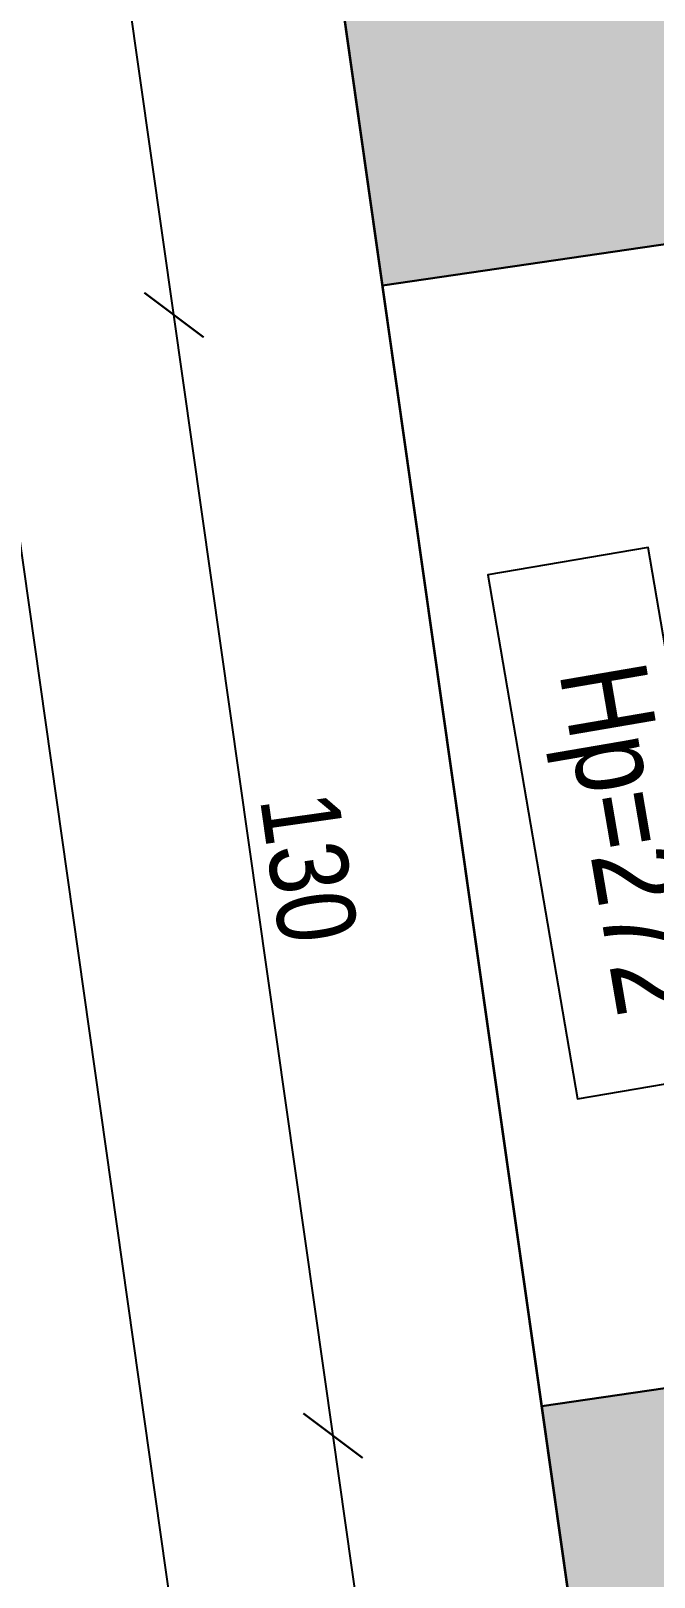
# Model space of a CAD drawing. Header units: metres. Extents: x 493 to 630, y -132 to -15.
# Drawn here: x 504.44 to 505.156, y -85.296 to -83.52 of the extents above; entities that cross this region are included whole.
import ezdxf

# ---------------------------------------------------------------- set-up
doc = ezdxf.new("R2010")
doc.units = ezdxf.units.M
doc.header["$MEASUREMENT"] = 0
doc.header["$PDMODE"] = 3
for name, color, linetype in [('a_caramida', 2, 'Continuous'), ('a_cote_50', 9, 'Continuous'), ('a_pereti_hasuri', 253, 'Continuous'), ('a_text', 7, 'Continuous'), ('a_vederi', 74, 'Continuous')]:
    doc.layers.add(name, color=color, linetype=linetype)
doc.styles.get("Standard").update_dxf_attribs({"font": 'ARIALN.TTF'})
doc.dimstyles.new('50 cote', dxfattribs={"dimtxt": 0.09, "dimasz": 0.06, "dimexe": 0, "dimexo": 0, "dimgap": 0.018, "dimtad": 1, "dimdec": 1, "dimlfac": 100, "dimrnd": 0.5, "dimdsep": 46, "dimtxsty": 'Standard', "dimblk": 'OBLIQUE', "dimcen": 0.00045, "dimclrd": 256, "dimclrt": 4, "dimadec": 1, "dimazin": 0, "dimtfac": 1, "dimtdec": 1, "dimtix": 1, "dimtofl": 0, "dimtmove": 0, "dimatfit": 3, "dimldrblk": 'OBLIQUE', "dimfxl": 0, "dimtolj": 1, "dimtzin": 0, "dimarcsym": 0})

# ---------------------------------------------------------------- blocks, each defined once
blk = doc.blocks.new('_Oblique')
at = {"color": 0, "linetype": 'ByBlock', "lineweight": -2}
blk.add_line((-0.5, -0.5), (0.5, 0.5), dxfattribs=at)
blk = doc.blocks.new('*D1147')
at = {"layer": 'a_cote_50', "lineweight": -2, "ltscale": 0.3}
blk.add_line((-52.0251, -61.2102), (-52.2801, -59.4132), dxfattribs=at)
at = {"layer": 'Defpoints', "color": 0, "ltscale": 0.3}
for p in [(-52.0404, -59.3791), (-52.2801, -59.4132), (-51.7897, -61.1768)]:
    blk.add_point(p, dxfattribs=at)
at = {"layer": 'a_cote_50', "lineweight": -2, "ltscale": 0.3, "xscale": 0.06, "yscale": 0.06, "zscale": 0.06}
for p, rotation in [((-52.2801, -59.4132), 98.07809097311295), ((-52.0251, -61.2102), 278.078090973113)]:
    blk.add_blockref('_Oblique', p, dxfattribs=dict(at, rotation=rotation))
at = {"layer": 'a_cote_50', "color": 4, "ltscale": 0.3, "insert": (-52.0893, -60.3027), "char_height": 0.09, "attachment_point": 5, "rotation": 278.0781}
blk.add_mtext('\\A1;181.5', dxfattribs=at)
blk = doc.blocks.new('*D1148')
at = {"layer": 'a_cote_50', "lineweight": -2, "ltscale": 0.3}
blk.add_line((-52.2801, -59.4132), (-52.4628, -58.1261), dxfattribs=at)
at = {"layer": 'Defpoints', "color": 0, "ltscale": 0.3}
for p in [(-52.2234, -58.0921), (-52.4628, -58.1261), (-52.0404, -59.3791)]:
    blk.add_point(p, dxfattribs=at)
at = {"layer": 'a_cote_50', "lineweight": -2, "ltscale": 0.3, "xscale": 0.06, "yscale": 0.06, "zscale": 0.06}
for p, rotation in [((-52.4628, -58.1261), 98.07809097311295), ((-52.2801, -59.4132), 278.078090973113)]:
    blk.add_blockref('_Oblique', p, dxfattribs=dict(at, rotation=rotation))
at = {"layer": 'a_cote_50', "color": 4, "ltscale": 0.3, "insert": (-52.3082, -58.7606), "char_height": 0.09, "attachment_point": 5, "rotation": 278.0781}
blk.add_mtext('\\A1;130', dxfattribs=at)
blk = doc.blocks.new('*D1149')
at = {"layer": 'a_cote_50', "lineweight": -2, "ltscale": 0.3}
blk.add_line((-52.4628, -58.1261), (-53.0906, -53.7032), dxfattribs=at)
at = {"layer": 'Defpoints', "color": 0, "ltscale": 0.3}
for p in [(-52.8521, -53.6694), (-53.0906, -53.7032), (-52.2234, -58.0921)]:
    blk.add_point(p, dxfattribs=at)
at = {"layer": 'a_cote_50', "lineweight": -2, "ltscale": 0.3, "xscale": 0.06, "yscale": 0.06, "zscale": 0.06}
for p, rotation in [((-53.0906, -53.7032), 98.07809097311295), ((-52.4628, -58.1261), 278.078090973113)]:
    blk.add_blockref('_Oblique', p, dxfattribs=dict(at, rotation=rotation))
at = {"layer": 'a_cote_50', "color": 4, "ltscale": 0.3, "insert": (-52.7134, -55.9056), "char_height": 0.09, "attachment_point": 5, "rotation": 278.0781}
blk.add_mtext('\\A1;446.5', dxfattribs=at)
blk = doc.blocks.new('*D1150')
at = {"layer": 'a_cote_50', "lineweight": -2, "ltscale": 0.3}
blk.add_line((-51.3959, -67.1382), (-53.3012, -53.7332), dxfattribs=at)
at = {"layer": 'Defpoints', "color": 0, "ltscale": 0.3}
for p in [(-52.8521, -53.6694), (-53.3012, -53.7332), (-50.9468, -67.0744)]:
    blk.add_point(p, dxfattribs=at)
at = {"layer": 'a_cote_50', "lineweight": -2, "ltscale": 0.3, "xscale": 0.06, "yscale": 0.06, "zscale": 0.06}
for p, rotation in [((-53.3012, -53.7332), 98.08933977738376), ((-51.3959, -67.1382), 278.0893397773838)]:
    blk.add_blockref('_Oblique', p, dxfattribs=dict(at, rotation=rotation))
at = {"layer": 'a_cote_50', "color": 4, "ltscale": 0.3, "insert": (-52.2852, -60.4267), "char_height": 0.09, "attachment_point": 5, "rotation": 278.0893}
blk.add_mtext('\\A1;1354', dxfattribs=at)
blk = doc.blocks.new('COTE EXY')
at = {"layer": 'a_cote_50', "ltscale": 0.3}
dim = blk.add_aligned_dim(p1=(-50.9468, -67.0744), p2=(-52.8521, -53.6694), distance=0.4536, dimstyle='50 cote', dxfattribs=at)
dim.commit()
dim.dimension.update_dxf_attribs({"geometry": '*D1150', "text_midpoint": (-52.2852, -60.4267)})
for base, p1, p2, picture, middle in [((-53.0906, -53.7032), (-52.2234, -58.0921), (-52.8521, -53.6694), '*D1149', (-52.7134, -55.9056)), ((-52.4628, -58.1261), (-52.0404, -59.3791), (-52.2234, -58.0921), '*D1148', (-52.3082, -58.7606)), ((-52.2801, -59.4132), (-51.7897, -61.1768), (-52.0404, -59.3791), '*D1147', (-52.0893, -60.3027))]:
    dim = blk.add_linear_dim(base=base, p1=p1, p2=p2, angle=278.0781, dimstyle='50 cote', override={"dimtmove": 1}, dxfattribs=at)
    dim.commit()
    dim.dimension.update_dxf_attribs({"geometry": picture, "text_midpoint": middle})

msp = doc.modelspace()

# ---------------------------------------------------------------- hatches: boundary and pattern name
at = {"layer": 'a_pereti_hasuri', "ltscale": 0.3}
h = msp.add_hatch(dxfattribs=at)
h.set_pattern_fill('ANSI33', color=256, scale=0.25, style=0)
h.set_pattern_definition([(45, (-4876.954644, 8292.469365), (-0.04419417382, 0.04419417382), []), (45, (-4876.91045, 8292.469365), (-0.04419417382, 0.04419417382), [0.03125, -0.015625])])
h.paths.add_polyline_path([(515.4135, -80.0895), (515.1878, -80.0895), (515.1878, -85.5895), (515.9378, -85.5895), (515.9378, -85.9245), (515.0478, -85.9245), (515.0478, -89.4345), (515.8278, -89.4345), (515.8278, -89.7345), (515.0978, -89.7345), (515.0978, -89.8445), (514.5228, -89.8445), (514.5228, -79.8645), (514.2248, -79.8645), (514.2248, -79.3896), (515.4135, -79.3896)])
h.paths.add_polyline_path([(511.2148, -79.3896), (511.2148, -79.8745), (511.5148, -79.8745), (511.5148, -80.2945), (511.9648, -80.2945), (511.9648, -79.8645), (512.2648, -79.8645), (512.2648, -79.3896)])
h.paths.add_polyline_path([(509.2548, -79.3896), (504.215, -79.3896), (504.8437, -83.8123), (505.3911, -83.7324), (505.3802, -83.6545), (507.3402, -83.6545), (507.3402, -84.2145), (507.6302, -84.2145), (507.6302, -84.4319), (507.8085, -84.4319), (507.8085, -82.4693), (507.67, -82.4693), (507.67, -82.6991), (507.54, -82.6991), (507.54, -83.1791), (505.31, -83.1791), (504.82, -79.7291), (507.53, -79.7291), (507.53, -80.0241), (507.67, -80.0241), (507.67, -81.4693), (507.8085, -81.4693), (507.8085, -79.7291), (508.5048, -79.7291), (508.5048, -80.3145), (508.9548, -80.3145), (508.9548, -79.8745), (509.2548, -79.8745)])
h.paths.add_polyline_path([(505.8255, -86.817), (505.5724, -85.0197), (505.0267, -85.0994), (505.2822, -86.8963)])
h.paths.add_polyline_path([(506.2097, -89.5401), (506.1899, -89.4045), (507.3665, -89.4045), (507.3665, -89.5545), (508.5593, -89.5545), (508.5593, -90.7045), (508.9085, -90.7045), (508.9085, -89.4245), (507.8085, -89.4245), (507.8085, -85.3745), (507.6302, -85.3745), (507.6302, -88.0945), (507.3271, -88.0945), (507.3271, -88.6745), (506.0871, -88.6745), (506.0068, -88.1043), (505.4651, -88.1834), (505.6692, -89.619)])
h.paths.add_polyline_path([(509.2135, -92.7946), (509.2135, -91.9545), (508.9085, -91.9545), (508.9085, -91.5345), (508.4665, -91.5345), (508.4665, -91.9845), (507.8165, -91.9845), (507.8165, -91.2845), (507.3665, -91.2845), (507.3665, -91.9845), (506.5665, -91.9845), (506.3975, -90.8264), (505.8522, -90.906), (506.1203, -92.7946)])
h.paths.add_polyline_path([(512.2035, -92.7946), (512.2035, -91.9845), (511.9185, -91.9845), (511.9185, -91.5345), (511.4585, -91.5345), (511.4585, -91.9545), (511.1635, -91.9545), (511.1635, -92.7946)])
h.paths.add_polyline_path([(515.2335, -92.7946), (515.2335, -92.1945), (514.9285, -92.1945), (514.9285, -91.5345), (514.4485, -91.5345), (514.4485, -91.9845), (514.1535, -91.9845), (514.1535, -92.7946)])

# ---------------------------------------------------------------- linework, layer by layer
at = {"layer": 'a_caramida', "ltscale": 0.3}
msp.add_lwpolyline([(504.215, -79.3896), (504.8437, -83.8123), (505.3911, -83.7324), (505.3802, -83.6545), (507.3402, -83.6545), (507.3402, -84.2145), (507.6302, -84.2145), (507.6302, -84.4545), (507.8085, -84.4545), (507.8085, -82.4693)], dxfattribs=at)
msp.add_lwpolyline([(505.8255, -86.817), (505.5724, -85.0197), (505.0267, -85.0994), (505.2822, -86.8963)], close=True, dxfattribs=at)
at = {"layer": 'a_cote_50', "ltscale": 0.3}
for points in [[(506.1203, -92.7946), (504.215, -79.3896), (553.7849, -79.3453)], [(568.7453, -92.7946), (506.1203, -92.7946), (504.215, -79.3896), (553.7851, -79.3896)]]:
    msp.add_lwpolyline(points, dxfattribs=at)
at = {"layer": 'a_cote_50', "color": 242, "ltscale": 0.3}
msp.add_lwpolyline([(568.7453, -92.7946), (568.7453, -83.0646), (553.7853, -83.0646), (553.785, -79.3896), (504.215, -79.3896), (506.1203, -92.7946)], close=True, dxfattribs=at)
at = {"layer": 'a_text'}
msp.add_lwpolyline([(505.2518, -84.7151), (505.1487, -84.1133), (504.9647, -84.1448), (505.0678, -84.7466)], close=True, dxfattribs=at)
at = {"layer": 'a_vederi', "ltscale": 0.3}
msp.add_lwpolyline([(505.0267, -85.0994), (505.5724, -85.0197), (505.3911, -83.7324), (504.8437, -83.8123)], close=True, dxfattribs=at)

# ---------------------------------------------------------------- block references
at = {"layer": 'a_cote_50'}
msp.add_blockref('COTE EXY', (557.0671, -25.7202), dxfattribs=at)

# ---------------------------------------------------------------- texts
at = {"layer": 'a_text', "insert": (505.0851, -84.6602), "char_height": 0.1, "width": 1.87247, "attachment_point": 9, "rotation": 279.7249}
msp.add_mtext('\\A1;Hp=272', dxfattribs=at)

doc.saveas('drawing.dxf')
